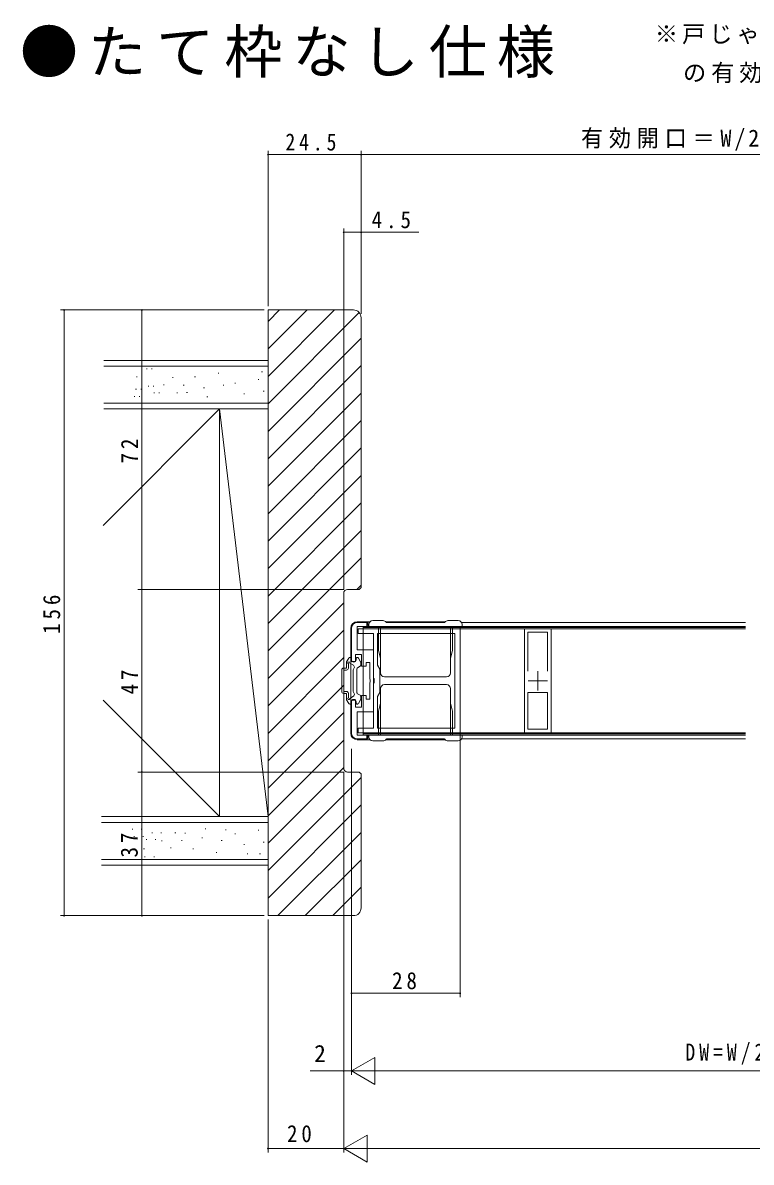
# Model space of a CAD drawing. Units: millimetres, scale not verified. Extents: x -495 to 495, y -796 to 796.
# Drawn here: x -96.7 to 91, y -469.8 to -176.3 of the extents above; entities that cross this region are included whole.
import ezdxf
from ezdxf.enums import TextEntityAlignment as Align

# ---------------------------------------------------------------- set-up
doc = ezdxf.new("R2010")
doc.units = ezdxf.units.MM
doc.header["$LTSCALE"] = 4
doc.layers.add('0-1_USER1', color=7, linetype='Continuous')
for name, color, linetype, lineweight in [('0-3_YKK_D', 6, 'Continuous', 18), ('0-4_YKK_11', 7, 'Continuous', 9), ('0-5_YKK_12', 2, 'Continuous', 18), ('0-7_YSS_K', 3, 'Continuous', 18), ('0-8_YKK_13', 4, 'Continuous', 18)]:
    doc.layers.add(name, color=color, linetype=linetype, lineweight=lineweight)
doc.styles.add('ＭＳ ゴシック', font='')
doc.styles.get('ＭＳ ゴシック').set_extended_font_data('MS Gothic')

msp = doc.modelspace()

# ---------------------------------------------------------------- linework, layer by layer
at = {"layer": '0-3_YKK_D'}
for p, q in [((-33.5, -249.301), (-33.5, -209.301)), ((-33.5, -210.301), (-9.5, -210.301)), ((-9.5, -251.301), (-9.5, -209.301)), ((-9.5, -246.301), (-9.5, -209.301)), ((-9.5, -210.301), (163, -210.301)), ((-14, -322.301), (-14, -229.301)), ((-14, -230.301), (-9.5, -230.301)), ((-9.5, -230.301), (5.4, -230.301)), ((-34.5, -250.301), (-87, -250.301)), ((-86, -406.301), (-86, -250.301)), ((-66, -322.301), (-66, -250.301)), ((-14, -322.301), (-67, -322.301)), ((-66, -369.301), (-66, -322.301)), ((16, -359.202), (16, -427.301)), ((-12, -363.301), (-12, -427.301)), ((-12, -363.501), (-12, -447.301)), ((-12, -365.001), (-12, -447.301)), ((-14, -369.301), (-67, -369.301)), ((-14, -369.301), (-67, -369.301)), ((-66, -369.301), (-66, -406.301)), ((-14, -369.301), (-14, -467.301)), ((-14, -369.301), (-14, -447.301)), ((-34.5, -406.301), (-87, -406.301)), ((-34.5, -406.301), (-67, -406.301)), ((-33.5, -407.301), (-33.5, -467.301)), ((-12, -426.301), (16, -426.301)), ((-12, -446.301), (-5.938, -442.801)), ((-5.938, -449.801), (-5.938, -442.801)), ((-14, -446.301), (-22.6, -446.301)), ((-12, -446.301), (-14, -446.301)), ((-12, -446.301), (0.124, -446.301)), ((-12, -446.301), (-5.938, -449.801)), ((187, -446.301), (-5, -446.301)), ((-14, -466.301), (-7.938, -462.801)), ((-7.938, -469.801), (-7.938, -462.801)), ((-14, -466.301), (-33.5, -466.301)), ((-14, -466.301), (-1.876, -466.301)), ((-14, -466.301), (-7.938, -469.801)), ((-7, -466.301), (361, -466.301))]:
    msp.add_line(p, q, dxfattribs=at)
for centre, start, end in [((-33.5, -210.301), 0, 180), ((-33.5, -210.301), 180, 0), ((-9.5, -210.301), 0, 180), ((-9.5, -210.301), 0, 180), ((-9.5, -210.301), 180, 0), ((-9.5, -210.301), 180, 0), ((-14, -230.301), 0, 180), ((-14, -230.301), 180, 0), ((-9.5, -230.301), 0, 180), ((-9.5, -230.301), 180, 0), ((-86, -250.301), 90, 270), ((-86, -250.301), 270, 90), ((-66, -250.301), 90, 270), ((-66, -250.301), 270, 90), ((-66, -322.301), 90, 270), ((-66, -322.301), 90, 270), ((-66, -322.301), 270, 90), ((-66, -322.301), 270, 90), ((-66, -369.301), 90, 270), ((-66, -369.301), 90, 270), ((-66, -369.301), 270, 90), ((-66, -369.301), 270, 90), ((-86, -406.301), 90, 270), ((-86, -406.301), 270, 90), ((-66, -406.301), 90, 270), ((-66, -406.301), 270, 90), ((-12, -426.301), 0, 180), ((-12, -426.301), 180, 0), ((16, -426.301), 0, 180), ((16, -426.301), 180, 0), ((-14, -446.301), 0, 180), ((-14, -446.301), 180, 0), ((-33.5, -466.301), 0, 180), ((-33.5, -466.301), 180, 0)]:
    msp.add_arc(centre, 0.106, start, end, dxfattribs=at)
at = {"layer": '0-4_YKK_11'}
for p, q in [((-8, -330.801), (-10.5, -330.801)), ((-8, -331.801), (-8, -330.801)), ((-12, -332.301), (-12, -340.801)), ((-10.5, -331.801), (-8, -331.801)), ((-10.5, -337.801), (-10.5, -331.801)), ((-10.3, -332.401), (16, -332.401)), ((-10.3, -333.601), (-10.3, -332.401)), ((-6.3, -333.601), (-10.3, -333.601)), ((-6.3, -345.131), (-6.3, -333.601)), ((-5.3, -333.601), (14.6, -333.601)), ((-5.3, -341.762), (-5.3, -333.601)), ((14.6, -333.601), (14.6, -358.001)), ((14.6, -333.601), (14.6, -358.001)), ((16, -332.401), (16, -359.201)), ((32.55, -332.401), (39.45, -332.401)), ((32.55, -359.201), (32.55, -332.401)), ((33.45, -333.301), (33.45, -343.301)), ((38.55, -333.301), (33.45, -333.301)), ((38.55, -343.301), (38.55, -333.301)), ((38.55, -343.301), (38.55, -333.301)), ((39.45, -332.401), (39.45, -359.201)), ((-11, -339.001), (-9.4, -339.001)), ((-11, -340.801), (-11, -339.001)), ((-6.3, -337.801), (-10.5, -337.801)), ((-9.4, -339.001), (-9.4, -342.001)), ((-6.3, -353.801), (-6.3, -337.801)), ((-12, -340.801), (-11, -340.801)), ((-9.4, -342.001), (-8.2, -342.001)), ((-8.2, -341.101), (-7.3, -341.101)), ((-8.2, -342.001), (-8.2, -341.101)), ((-7.3, -341.101), (-7.3, -345.282)), ((-4.7, -342.801), (-5.3, -341.762)), ((-4.7, -348.801), (-4.7, -342.801)), ((-7.3, -345.282), (-7.15, -345.542)), ((-7.15, -346.061), (-7.3, -346.321)), ((-7.15, -345.542), (-7.15, -346.061)), ((-6.157, -345.322), (-6.3, -345.131)), ((-6.3, -346.472), (-6.157, -346.281)), ((-6.157, -346.281), (-6.157, -345.322)), ((-7.3, -346.321), (-7.3, -350.501)), ((-6.3, -358.001), (-6.3, -346.472)), ((-5.3, -349.841), (-4.7, -348.801)), ((33.45, -348.801), (38.55, -348.801)), ((33.45, -358.301), (33.45, -348.801)), ((38.55, -348.801), (38.55, -358.301)), ((38.55, -348.801), (38.55, -358.301)), ((-12, -350.801), (-12, -359.301)), ((-11, -350.801), (-12, -350.801)), ((-11, -352.601), (-11, -350.801)), ((-9.4, -349.601), (-9.4, -352.601)), ((-8.2, -349.601), (-9.4, -349.601)), ((-8.2, -350.501), (-8.2, -349.601)), ((-7.3, -350.501), (-8.2, -350.501)), ((-5.3, -358.001), (-5.3, -349.841)), ((-9.4, -352.601), (-11, -352.601)), ((-10.5, -353.801), (-6.3, -353.801)), ((-10.5, -359.801), (-10.5, -353.801)), ((-10.3, -358.001), (-6.3, -358.001)), ((-10.3, -359.201), (-10.3, -358.001)), ((14.6, -358.001), (-5.3, -358.001)), ((-8, -359.801), (-10.5, -359.801)), ((-10.5, -360.801), (-8, -360.801)), ((16, -359.201), (-10.3, -359.201)), ((-8, -360.801), (-8, -359.801)), ((39.45, -359.201), (32.55, -359.201)), ((38.55, -358.301), (33.45, -358.301))]:
    msp.add_line(p, q, dxfattribs=at)
at = {"layer": '0-4_YKK_11', "color": 2, "lineweight": 18}
for p, q in [((36, -343.301), (36, -348.301)), ((33.5, -345.801), (38.5, -345.801))]:
    msp.add_line(p, q, dxfattribs=at)
at = {"layer": '0-4_YKK_11'}
for centre, start, end in [((-10.5, -332.301), 90.00001, 179.99999), ((-10.5, -359.301), 180.00001, 269.99999)]:
    msp.add_arc(centre, 1.5, start, end, dxfattribs=at)
at = {"layer": '0-5_YKK_12'}
for p, q in [((16.37, -330.801), (89.5, -330.801)), ((16, -332.401), (89.5, -332.401)), ((16, -359.201), (89.5, -359.201)), ((16.37, -360.801), (89.5, -360.801))]:
    msp.add_line(p, q, dxfattribs=at)
at = {"layer": '0-7_YSS_K', "color": 7, "lineweight": 9}
for p, q in [((-11.5, -250.301), (-33.5, -250.301)), ((-33.5, -250.301), (-33.5, -406.301)), ((-9.5, -321.801), (-9.5, -252.301)), ((-33.5, -263.301), (-75.779, -263.301)), ((-33.5, -263.301), (-33.5, -275.801)), ((-33.5, -275.801), (-75.779, -275.801)), ((-46, -275.801), (-75.779, -275.801)), ((-46, -275.801), (-33.5, -275.801)), ((-46, -380.801), (-46, -275.801)), ((-46, -380.801), (-46, -275.801)), ((-33.5, -275.801), (-33.5, -380.801)), ((-13, -322.301), (-10, -322.301)), ((-10, -322.301), (-9.5, -321.801)), ((-14, -368.301), (-14, -323.301)), ((-10, -369.301), (-13, -369.301)), ((-9.5, -369.801), (-10, -369.301)), ((-9.5, -404.301), (-9.5, -369.801)), ((-33.5, -380.801), (-76.413, -380.801)), ((-76.413, -380.801), (-46, -380.801)), ((-33.5, -380.801), (-46, -380.801)), ((-33.5, -380.801), (-33.5, -393.301)), ((-76.413, -393.301), (-33.5, -393.301)), ((-33.5, -406.301), (-11.5, -406.301))]:
    msp.add_line(p, q, dxfattribs=at)
at = {"layer": '0-7_YSS_K'}
for p, q in [((-33.5, -267.421), (-16.38, -250.301)), ((-33.5, -260.35), (-23.451, -250.301)), ((-33.5, -253.279), (-30.522, -250.301)), ((-33.5, -274.493), (-9.993, -250.986)), ((-33.5, -281.564), (-9.5, -257.564)), ((-33.5, -264.801), (-75.779, -264.801)), ((-64.814, -265.474), (-64.614, -265.474)), ((-63.517, -265.474), (-63.317, -265.474)), ((-46.371, -266.602), (-46.171, -266.602)), ((-35.156, -266.204), (-34.956, -266.204)), ((-33.5, -288.635), (-9.5, -264.635)), ((-67.401, -267.53), (-67.201, -267.53)), ((-66.104, -267.53), (-65.904, -267.53)), ((-64.416, -269.919), (-64.216, -269.919)), ((-63.119, -269.919), (-62.919, -269.919)), ((-60.435, -269.587), (-60.235, -269.587)), ((-58.113, -267.729), (-57.913, -267.729)), ((-55.327, -269.653), (-55.127, -269.653)), ((-52.408, -267.53), (-52.208, -267.53)), ((-45.044, -269.653), (-44.844, -269.653)), ((-42.073, -269.127), (-41.873, -269.127)), ((-36.036, -268.198), (-35.836, -268.198)), ((-67.998, -272.572), (-67.798, -272.572)), ((-67.6, -270.715), (-67.4, -270.715)), ((-66.701, -272.572), (-66.501, -272.572)), ((-66.303, -270.715), (-66.103, -270.715)), ((-62.956, -271.644), (-62.756, -271.644)), ((-61.659, -271.644), (-61.459, -271.644)), ((-56.986, -271.644), (-56.786, -271.644)), ((-54.465, -271.577), (-54.265, -271.577)), ((-50.086, -270.317), (-49.886, -270.317)), ((-49.224, -272.705), (-49.024, -272.705)), ((-39.752, -271.913), (-39.552, -271.913)), ((-34.71, -271.25), (-34.51, -271.25)), ((-33.5, -295.706), (-9.5, -271.706)), ((-46, -275.801), (-76, -305.801)), ((-33.5, -274.301), (-75.779, -274.301)), ((-46, -275.801), (-33.5, -380.801)), ((-38.889, -274.301), (-38.689, -274.301)), ((-33.5, -302.777), (-9.5, -278.777)), ((-33.5, -309.848), (-9.5, -285.848)), ((-33.5, -316.919), (-9.5, -292.919)), ((-33.5, -323.99), (-9.5, -299.99)), ((-33.5, -331.061), (-9.5, -307.061)), ((-33.5, -338.132), (-9.5, -314.132)), ((-10.598, -322.301), (-9.5, -321.203)), ((-33.5, -345.203), (-14, -325.703)), ((-33.5, -352.274), (-14, -332.774)), ((-33.5, -359.345), (-14, -339.845)), ((-33.5, -366.416), (-14, -346.916)), ((-76, -350.801), (-46, -380.801)), ((-33.5, -373.487), (-14, -353.987)), ((-33.5, -380.559), (-14, -361.059)), ((-33.5, -387.63), (-14, -368.13)), ((-33.5, -394.701), (-9.5, -370.701)), ((-33.5, -401.772), (-9.5, -377.772)), ((-33.5, -382.301), (-76.413, -382.301)), ((-68.498, -384.03), (-68.298, -384.03)), ((-66.142, -384.03), (-65.942, -384.03)), ((-49.724, -383.898), (-49.524, -383.898)), ((-44.483, -384.163), (-44.283, -384.163)), ((-36.036, -384.296), (-35.836, -384.296)), ((-68.1, -385.888), (-67.9, -385.888)), ((-65.744, -385.888), (-65.544, -385.888)), ((-64.916, -386.684), (-64.716, -386.684)), ((-63.456, -384.959), (-63.256, -384.959)), ((-62.56, -386.684), (-62.36, -386.684)), ((-61.1, -384.959), (-60.9, -384.959)), ((-60.935, -387.016), (-60.735, -387.016)), ((-57.486, -384.959), (-57.286, -384.959)), ((-55.827, -386.95), (-55.627, -386.95)), ((-54.965, -385.026), (-54.765, -385.026)), ((-50.586, -386.286), (-50.386, -386.286)), ((-45.544, -386.95), (-45.344, -386.95)), ((-42.073, -385.225), (-41.873, -385.225)), ((-34.71, -387.348), (-34.51, -387.348)), ((-30.959, -406.301), (-9.5, -384.843)), ((-67.901, -389.072), (-67.701, -389.072)), ((-65.545, -389.072), (-65.345, -389.072)), ((-58.613, -388.873), (-58.413, -388.873)), ((-52.908, -389.072), (-52.708, -389.072)), ((-46.871, -390.001), (-46.671, -390.001)), ((-39.752, -388.011), (-39.552, -388.011)), ((-33.5, -391.801), (-76.413, -391.801)), ((-65.314, -391.129), (-65.114, -391.129)), ((-62.958, -391.129), (-62.758, -391.129)), ((-38.889, -390.399), (-38.689, -390.399)), ((-35.656, -390.399), (-35.456, -390.399)), ((-23.888, -406.301), (-9.5, -391.914)), ((-16.816, -406.301), (-9.5, -398.985))]:
    msp.add_line(p, q, dxfattribs=at)
at = {"layer": '0-7_YSS_K', "color": 7, "lineweight": 9}
for centre, radius, start, end in [((-11.5, -252.301), 2, 0.00001, 89.99999), ((-13, -323.301), 1, 90.00001, 179.99999), ((-13, -368.301), 1, 180.00001, 269.99999), ((-11.5, -404.301), 2, 270.00001, 359.99999)]:
    msp.add_arc(centre, radius, start, end, dxfattribs=at)
at = {"layer": '0-8_YKK_13'}
for p, q in [((-10.5, -330.601), (-7.21, -330.601)), ((-7.8, -331.601), (-7.8, -330.601)), ((-7.8, -331.601), (-7.496, -331.601)), ((-7.496, -331.301), (-7.496, -331.801)), ((-6.496, -330.301), (-3.862, -330.301)), ((-3.148, -330.601), (12.156, -330.601)), ((-2.887, -330.801), (11.895, -330.801)), ((12.87, -330.301), (15.504, -330.301)), ((16.504, -331.801), (16.504, -331.301)), ((-12.2, -359.301), (-12.2, -332.301)), ((-9, -331.801), (89.5, -331.801)), ((-9, -331.801), (-9, -359.801)), ((-9, -332.101), (89.5, -332.101)), ((16.504, -331.801), (-7.496, -331.801)), ((-4.996, -338.001), (-4.996, -331.801)), ((-4.496, -331.801), (-4.496, -343.801)), ((13.504, -331.801), (13.504, -343.801)), ((14.004, -331.801), (14.004, -338.001)), ((16, -332.901), (16, -331.801)), ((-13.26, -340.932), (-12.694, -339.951)), ((-12.434, -339.801), (-12.2, -339.801)), ((-12, -340.401), (-12, -340.001)), ((-10.8, -340.401), (-10.8, -340.001)), ((-10.466, -339.801), (-10.6, -339.801)), ((-9.64, -340.932), (-10.206, -339.951)), ((-4.496, -340.001), (-4.996, -338.001)), ((13.504, -340.001), (14.004, -338.001)), ((-14.5, -343.051), (-14.5, -348.551)), ((-13.3, -342.551), (-14, -342.551)), ((-14, -343.051), (-14, -348.551)), ((-13.3, -343.051), (-14, -343.051)), ((-13.3, -341.082), (-13.3, -342.551)), ((-12.8, -341.431), (-12.8, -342.551)), ((-11.498, -341.826), (-12.46, -341.271)), ((-11.6, -343.001), (-11.315, -342.509)), ((-11.6, -343.001), (-11.6, -348.601)), ((-10.6, -348.878), (-10.6, -342.725)), ((-9.75, -342.061), (-10.45, -342.465)), ((-9.6, -341.801), (-9.6, -341.082)), ((12.504, -344.801), (-3.496, -344.801)), ((-13.3, -348.551), (-14, -348.551)), ((-13.3, -349.051), (-14, -349.051)), ((-13.3, -349.051), (-13.3, -350.521)), ((-12.8, -349.051), (-12.8, -350.172)), ((-11.6, -348.601), (-11.315, -349.094)), ((-9.75, -349.542), (-10.45, -349.138)), ((-4.496, -359.801), (-4.496, -347.801)), ((12.504, -346.801), (-3.496, -346.801)), ((13.504, -359.801), (13.504, -347.801)), ((-13.26, -350.671), (-12.694, -351.651)), ((-11.498, -349.777), (-12.46, -350.332)), ((-12.434, -351.801), (-12.2, -351.801)), ((-12, -351.201), (-12, -351.601)), ((-10.8, -351.201), (-10.8, -351.601)), ((-10.466, -351.801), (-10.6, -351.801)), ((-9.64, -350.671), (-10.206, -351.651)), ((-9.6, -349.802), (-9.6, -350.521)), ((-4.496, -351.601), (-4.996, -353.601)), ((13.504, -351.601), (14.004, -353.601)), ((-4.996, -353.601), (-4.996, -359.801)), ((14.004, -359.801), (14.004, -353.601)), ((-9, -359.501), (89.5, -359.501)), ((-9, -359.801), (89.5, -359.801)), ((-7.8, -360.001), (-7.496, -360.001)), ((-7.8, -360.001), (-7.8, -361.001)), ((-7.496, -360.301), (-7.496, -359.801)), ((16.504, -359.801), (-7.496, -359.801)), ((-2.887, -360.801), (11.895, -360.801)), ((16, -359.801), (16, -358.201)), ((16.504, -359.801), (16.504, -360.301)), ((-10.5, -361.001), (-7.21, -361.001)), ((-6.496, -361.301), (-3.862, -361.301)), ((-3.148, -361.001), (12.156, -361.001)), ((12.87, -361.301), (15.504, -361.301))]:
    msp.add_line(p, q, dxfattribs=at)
for centre, radius, start, end in [((-10.5, -332.301), 1.7, 90, 180), ((-6.496, -331.301), 1, 90, 180), ((-3.862, -331.301), 1, 35.68533, 90), ((-2.887, -330.601), 0.2, 215.68534, 270), ((11.895, -330.601), 0.2, 270, 324.31466), ((12.87, -331.301), 1, 90, 144.31466), ((15.504, -331.301), 1, 0, 90), ((-12.434, -340.101), 0.3, 90, 150), ((-12.2, -340.001), 0.2, 0, 90), ((-11.4, -340.401), 0.6, 180, 0), ((-10.6, -340.001), 0.2, 90, 180), ((-10.466, -340.101), 0.3, 30, 90), ((-14, -343.051), 0.5, 90, 180), ((-13, -341.082), 0.3, 150, 180), ((-13.3, -342.551), 0.5, 270, 0), ((-12.7, -341.201), 0.25, 343.95468, 246.42182), ((-11.748, -342.259), 0.5, 330, 60), ((-10.3, -342.725), 0.3, 120, 180), ((-9.9, -341.801), 0.3, 300, 0), ((-9.9, -341.082), 0.3, 0, 30), ((-3.496, -343.801), 1, 180, 270), ((12.504, -343.801), 1, 270, 0), ((-14, -348.551), 0.5, 180, 270), ((-13.3, -349.051), 0.5, 0, 90), ((-11.748, -349.344), 0.5, 300, 30), ((-10.3, -348.878), 0.3, 180, 240), ((-3.496, -347.801), 1, 90, 180), ((12.504, -347.801), 1, 0, 90), ((-13, -350.521), 0.3, 180, 210), ((-12.7, -350.401), 0.25, 113.57818, 16.04532), ((-12.434, -351.501), 0.3, 210, 270), ((-12.2, -351.601), 0.2, 270, 0), ((-11.4, -351.201), 0.6, 0, 180), ((-10.6, -351.601), 0.2, 180, 270), ((-10.466, -351.501), 0.3, 270, 330), ((-9.9, -349.802), 0.3, 0, 60), ((-9.9, -350.521), 0.3, 330, 0), ((-10.5, -359.301), 1.7, 180, 270), ((-6.496, -360.301), 1, 180, 270), ((-3.862, -360.301), 1, 270, 324.31466), ((-2.887, -361.001), 0.2, 90, 144.31466), ((11.895, -361.001), 0.2, 35.68533, 90), ((12.87, -360.301), 1, 215.68534, 270), ((15.504, -360.301), 1, 270, 0)]:
    msp.add_arc(centre, radius, start, end, dxfattribs=at)

# ---------------------------------------------------------------- texts
at = {"layer": '0-1_USER1', "attachment_point": 7, "style": 'ＭＳ ゴシック'}
for s, insert, char_height in [('\\T1.17;●たて枠なし仕様', (-97.433, -190.522), 11), ('\\T1.17;※戸じゃくり付たて枠不使用の場合の有効開口は下記', (66.153, -181.9), 4.399), ('\\T1.21;\u3000の有効開口公式+4.5mmになります。', (66.153, -191.9), 4.399)]:
    msp.add_mtext(s, dxfattribs=dict(at, insert=insert, char_height=char_height))
at = {"layer": '0-3_YKK_D', "color": 7, "style": 'ＭＳ ゴシック'}
msp.add_text('2', height=4.399, dxfattribs=at).set_placement((-21.6, -445.301), align=Align.BOTTOM_LEFT)
at = {"layer": '0-3_YKK_D', "color": 7, "char_height": 4.399, "attachment_point": 7, "style": 'ＭＳ ゴシック'}
for s, insert in [('\\T1.39;\\W0.85;24.5', (-29.02, -209.301)), ('\\T1.26;\\W0.95;有効開口＝W/2-21.5', (47.15, -209.301)), ('\\T1.38;\\W0.9;4.5', (-6.8, -229.301)), ('\\T1.37;\\W0.9;28', (-1.52, -425.301)), ('\\T1.4;\\W0.85;DW=W/2+12', (74.04, -444.701)), ('\\T1.37;\\W0.9;20', (-28.6, -464.701))]:
    msp.add_mtext(s, dxfattribs=dict(at, insert=insert))
at = {"layer": '0-3_YKK_D', "color": 7, "char_height": 4.399, "attachment_point": 7, "rotation": 90, "style": 'ＭＳ ゴシック'}
for s, insert in [('\\T1.37;\\W0.9;72', (-67, -289.821)), ('\\T1.38;\\W0.9;156', (-87, -333.741)), ('\\T1.37;\\W0.9;47', (-67, -349.321)), ('\\T1.37;\\W0.9;37', (-67, -391.321))]:
    msp.add_mtext(s, dxfattribs=dict(at, insert=insert))

doc.saveas('drawing.dxf')
